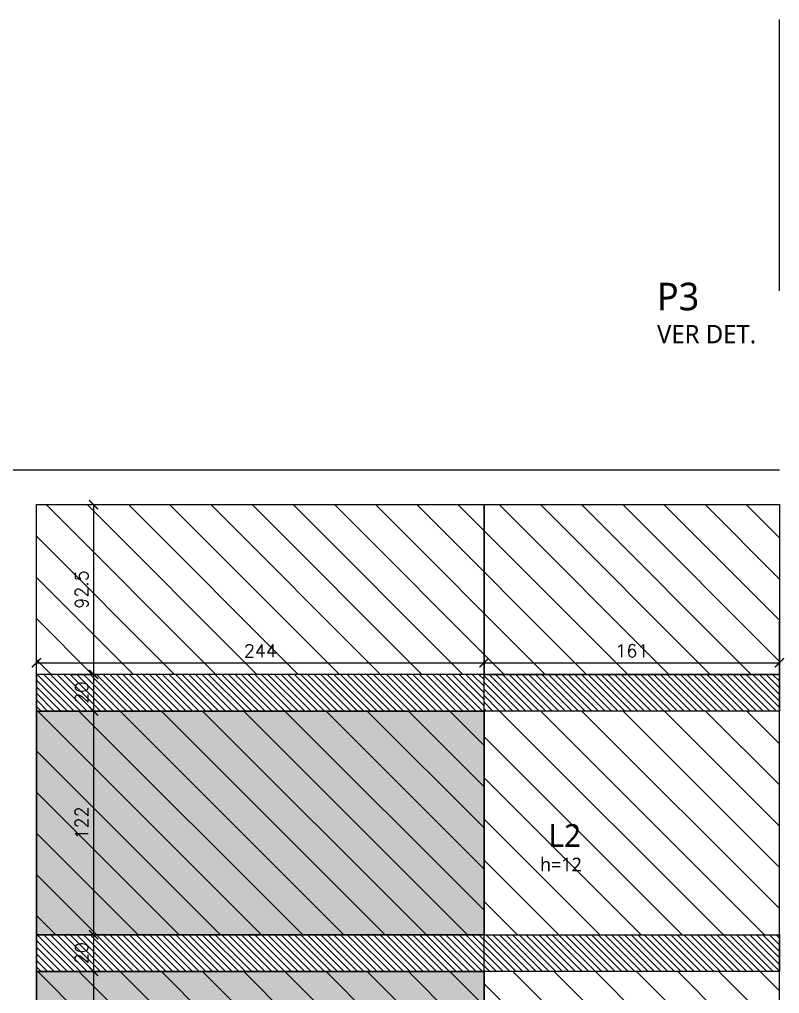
# Model space of a CAD drawing. Extents: x -32107 to -10774, y -8834 to 6017.
# Drawn here: x -30256 to -29842, y -6264 to -5733 of the extents above; entities that cross this region are included whole.
import ezdxf

# ---------------------------------------------------------------- set-up
doc = ezdxf.new("R2010")
doc.units = 0
doc.header["$PDMODE"] = 2
doc.header["$PDSIZE"] = 10
doc.layers.get('0').update_dxf_attribs({"lineweight": 13})
doc.layers.get('Defpoints').update_dxf_attribs({"lineweight": 13})
for name, color, linetype, lineweight in [('A-FLOR-IDEN', 7, 'Continuous', 9), ('S-BEAM', 7, 'Continuous', 18), ('S-COLS-IDEN', 7, 'Continuous', 9)]:
    doc.layers.add(name, color=color, linetype=linetype, lineweight=lineweight)
for name, color, linetype in [('Cota', 4, 'Continuous'), ('Faixa Reesc', 8, 'Continuous'), ('Hachura 122x244', 253, 'Continuous'), ('Painéis', 200, 'Continuous'), ('Reaproveitamento', 251, 'Continuous')]:
    doc.layers.add(name, color=color, linetype=linetype)
doc.styles.add('Gadugi', font='gadugi.ttf', dxfattribs={"height": 15})
doc.styles.add('Gadugi_2', font='gadugi.ttf', dxfattribs={"height": 0.2})
doc.styles.add('Gadugi_3', font='gadugi.ttf', dxfattribs={"height": 7.5})
doc.styles.add('Gadugi_4', font='gadugi.ttf', dxfattribs={"height": 7.5})
doc.styles.add('ROMANS', font='romans.shx')
doc.dimstyles.new('Cota Paínel', dxfattribs={"dimtxt": 7, "dimasz": 5, "dimexe": 3, "dimexo": 3, "dimgap": 3, "dimtad": 1, "dimdec": 1, "dimzin": 12, "dimdsep": 46, "dimtxsty": 'ROMANS', "dimblk": 'ARCHTICK', "dimcen": 0, "dimclrd": 4, "dimclre": 4, "dimclrt": 1, "dimadec": 1, "dimazin": 3, "dimtfac": 1, "dimtdec": 1, "dimtmove": 0, "dimatfit": 3, "dimldrblk": 'OBLIQUE', "dimfxl": 0, "dimtolj": 1, "dimtzin": 12, "dimarcsym": 0})

# ---------------------------------------------------------------- blocks, each defined once
blk = doc.blocks.new('PED_TAG_PILAR_R03 - PILAR VER DET_-2523782-PL K 100 - FORMA DO 6º PAVIMENTO')
at = {"layer": 'S-COLS-IDEN', "insert": (0.115, -0.625), "char_height": 0.2, "width": 1.37089, "attachment_point": 1, "style": 'Gadugi_2'}
blk.add_mtext('VER DET.', dxfattribs=at)
blk = doc.blocks.new('122x244')
at = {"layer": 'Hachura 122x244'}
h = blk.add_hatch(color=256, dxfattribs=at)
h.dxf.hatch_style = 2
h.paths.add_polyline_path([(-30259.5, 9300.7), (-30015.5, 9300.7), (-30015.5, 9422.7), (-30259.5, 9422.7)])
at = {"layer": 'Painéis'}
blk.add_lwpolyline([(-30259.5, 9300.7), (-30015.5, 9300.7), (-30015.5, 9422.7), (-30259.5, 9422.7)], close=True, dxfattribs=at)
blk = doc.blocks.new('_ArchTick')
at = {"color": 0, "linetype": 'ByBlock', "const_width": 0.15}
blk.add_lwpolyline([(-0.5, -0.5), (0.5, 0.5)], dxfattribs=at)
blk = doc.blocks.new('*D66')
at = {"layer": 'Cota', "color": 4, "lineweight": -2, "transparency": 16777216}
for p, q in [((-30247.21, -6086.64), (-30247.21, -6080.32)), ((-30247.21, -6083.32), (-30003.21, -6083.32)), ((-30003.21, -6086.64), (-30003.21, -6080.32))]:
    blk.add_line(p, q, dxfattribs=at)
at = {"layer": 'Defpoints', "color": 0, "transparency": 16777216}
for p in [(-30003.21, -6083.32), (-30247.21, -6089.64), (-30003.21, -6089.64)]:
    blk.add_point(p, dxfattribs=at)
at = {"layer": 'Cota', "color": 4, "lineweight": -2, "transparency": 16777216, "xscale": 5, "yscale": 5, "zscale": 5, "rotation": 180}
blk.add_blockref('_ArchTick', (-30247.21, -6083.32), dxfattribs=at)
at = {"layer": 'Cota', "color": 4, "lineweight": -2, "transparency": 16777216, "xscale": 5, "yscale": 5, "zscale": 5}
blk.add_blockref('_ArchTick', (-30003.21, -6083.32), dxfattribs=at)
at = {"layer": 'Cota', "color": 1, "transparency": 16777216, "insert": (-30125.21, -6076.82), "char_height": 7, "attachment_point": 5, "style": 'ROMANS'}
blk.add_mtext('\\A1;244', dxfattribs=at)
blk = doc.blocks.new('_OBLIQUE')
at = {"color": 0, "linetype": 'ByBlock', "lineweight": -2}
for p, q in [((0, 0), (-1, 0)), ((-0.5, -0.5), (0.5, 0.5))]:
    blk.add_line(p, q, dxfattribs=at)
blk = doc.blocks.new('*D67')
at = {"layer": 'Cota', "color": 4, "lineweight": -2, "transparency": 16777216}
for p, q in [((-30003.21, -6086.64), (-30003.21, -6080.32)), ((-30003.21, -6083.32), (-29842.21, -6083.32)), ((-29842.21, -6086.64), (-29842.21, -6080.32))]:
    blk.add_line(p, q, dxfattribs=at)
at = {"layer": 'Defpoints', "color": 0, "transparency": 16777216}
for p in [(-29842.21, -6083.32), (-30003.21, -6089.64), (-29842.21, -6089.64)]:
    blk.add_point(p, dxfattribs=at)
at = {"layer": 'Cota', "color": 4, "lineweight": -2, "transparency": 16777216, "xscale": 5, "yscale": 5, "zscale": 5, "rotation": 180}
blk.add_blockref('_ArchTick', (-30003.21, -6083.32), dxfattribs=at)
at = {"layer": 'Cota', "color": 4, "lineweight": -2, "transparency": 16777216, "xscale": 5, "yscale": 5, "zscale": 5}
blk.add_blockref('_ArchTick', (-29842.21, -6083.32), dxfattribs=at)
at = {"layer": 'Cota', "color": 1, "transparency": 16777216, "insert": (-29922.71, -6076.82), "char_height": 7, "attachment_point": 5, "style": 'ROMANS'}
blk.add_mtext('\\A1;161', dxfattribs=at)
blk = doc.blocks.new('*D68')
at = {"layer": 'Cota', "color": 4, "lineweight": -2, "transparency": 16777216}
for p, q in [((-30228.15, -5997.14), (-30213.09, -5997.14)), ((-30216.09, -5997.14), (-30216.09, -6089.64)), ((-30228.15, -6089.64), (-30213.09, -6089.64))]:
    blk.add_line(p, q, dxfattribs=at)
at = {"layer": 'Defpoints', "color": 0, "transparency": 16777216}
for p in [(-30231.15, -5997.14), (-30231.15, -6089.64), (-30216.09, -6089.64)]:
    blk.add_point(p, dxfattribs=at)
at = {"layer": 'Cota', "color": 4, "lineweight": -2, "transparency": 16777216, "xscale": 5, "yscale": 5, "zscale": 5}
for p, rotation in [((-30216.09, -5997.14), 90), ((-30216.09, -6089.64), 270)]:
    blk.add_blockref('_ArchTick', p, dxfattribs=dict(at, rotation=rotation))
at = {"layer": 'Cota', "color": 1, "transparency": 16777216, "insert": (-30222.59, -6043.39), "char_height": 7, "attachment_point": 5, "rotation": 90, "style": 'ROMANS'}
blk.add_mtext('\\A1;92.5', dxfattribs=at)
blk = doc.blocks.new('*D69')
at = {"layer": 'Cota', "color": 4, "lineweight": -2, "transparency": 16777216}
for p, q in [((-30228.15, -6089.64), (-30213.09, -6089.64)), ((-30216.09, -6089.64), (-30216.09, -6109.64)), ((-30222.9, -6109.64), (-30213.09, -6109.64))]:
    blk.add_line(p, q, dxfattribs=at)
at = {"layer": 'Defpoints', "color": 0, "transparency": 16777216}
for p in [(-30231.15, -6089.64), (-30225.9, -6109.64), (-30216.09, -6109.64)]:
    blk.add_point(p, dxfattribs=at)
at = {"layer": 'Cota', "color": 4, "lineweight": -2, "transparency": 16777216, "xscale": 5, "yscale": 5, "zscale": 5}
for p, rotation in [((-30216.09, -6089.64), 90), ((-30216.09, -6109.64), 270)]:
    blk.add_blockref('_ArchTick', p, dxfattribs=dict(at, rotation=rotation))
at = {"layer": 'Cota', "color": 1, "transparency": 16777216, "insert": (-30222.59, -6099.64), "char_height": 7, "attachment_point": 5, "rotation": 90, "style": 'ROMANS'}
blk.add_mtext('\\A1;20', dxfattribs=at)
blk = doc.blocks.new('*D70')
at = {"layer": 'Cota', "color": 4, "lineweight": -2, "transparency": 16777216}
for p, q in [((-30222.9, -6109.64), (-30213.09, -6109.64)), ((-30216.09, -6109.64), (-30216.09, -6231.64)), ((-30222.9, -6231.64), (-30213.09, -6231.64))]:
    blk.add_line(p, q, dxfattribs=at)
at = {"layer": 'Defpoints', "color": 0, "transparency": 16777216}
for p in [(-30225.9, -6109.64), (-30225.9, -6231.64), (-30216.09, -6231.64)]:
    blk.add_point(p, dxfattribs=at)
at = {"layer": 'Cota', "color": 4, "lineweight": -2, "transparency": 16777216, "xscale": 5, "yscale": 5, "zscale": 5}
for p, rotation in [((-30216.09, -6109.64), 90), ((-30216.09, -6231.64), 270)]:
    blk.add_blockref('_ArchTick', p, dxfattribs=dict(at, rotation=rotation))
at = {"layer": 'Cota', "color": 1, "transparency": 16777216, "insert": (-30222.59, -6170.64), "char_height": 7, "attachment_point": 5, "rotation": 90, "style": 'ROMANS'}
blk.add_mtext('\\A1;122', dxfattribs=at)
blk = doc.blocks.new('*D71')
at = {"layer": 'Cota', "color": 4, "lineweight": -2, "transparency": 16777216}
for p, q in [((-30222.9, -6231.64), (-30213.09, -6231.64)), ((-30216.09, -6231.64), (-30216.09, -6251.64)), ((-30219.9, -6251.64), (-30213.09, -6251.64))]:
    blk.add_line(p, q, dxfattribs=at)
at = {"layer": 'Defpoints', "color": 0, "transparency": 16777216}
for p in [(-30225.9, -6231.64), (-30222.9, -6251.64), (-30216.09, -6251.64)]:
    blk.add_point(p, dxfattribs=at)
at = {"layer": 'Cota', "color": 4, "lineweight": -2, "transparency": 16777216, "xscale": 5, "yscale": 5, "zscale": 5}
for p, rotation in [((-30216.09, -6231.64), 90), ((-30216.09, -6251.64), 270)]:
    blk.add_blockref('_ArchTick', p, dxfattribs=dict(at, rotation=rotation))
at = {"layer": 'Cota', "color": 1, "transparency": 16777216, "insert": (-30222.59, -6241.64), "char_height": 7, "attachment_point": 5, "rotation": 90, "style": 'ROMANS'}
blk.add_mtext('\\A1;20', dxfattribs=at)
blk = doc.blocks.new('*D72')
at = {"layer": 'Cota', "color": 4, "lineweight": -2, "transparency": 16777216}
for p, q in [((-30219.9, -6251.64), (-30213.09, -6251.64)), ((-30216.09, -6251.64), (-30216.09, -6373.64)), ((-30219.9, -6373.64), (-30213.09, -6373.64))]:
    blk.add_line(p, q, dxfattribs=at)
at = {"layer": 'Defpoints', "color": 0, "transparency": 16777216}
for p in [(-30222.9, -6251.64), (-30222.9, -6373.64), (-30216.09, -6373.64)]:
    blk.add_point(p, dxfattribs=at)
at = {"layer": 'Cota', "color": 4, "lineweight": -2, "transparency": 16777216, "xscale": 5, "yscale": 5, "zscale": 5}
for p, rotation in [((-30216.09, -6251.64), 90), ((-30216.09, -6373.64), 270)]:
    blk.add_blockref('_ArchTick', p, dxfattribs=dict(at, rotation=rotation))
at = {"layer": 'Cota', "color": 1, "transparency": 16777216, "insert": (-30222.59, -6312.64), "char_height": 7, "attachment_point": 5, "rotation": 90, "style": 'ROMANS'}
blk.add_mtext('\\A1;122', dxfattribs=at)

msp = doc.modelspace()

# ---------------------------------------------------------------- hatches: boundary and pattern name
at = {"layer": 'Faixa Reesc'}
h = msp.add_hatch(dxfattribs=at)
h.set_pattern_fill('ANSI31', color=256, scale=0.8, angle=90)
h.set_pattern_definition([(135, (502.3505, -9783.0464), (-1.79605122, -1.79605122), [])])
h.paths.add_polyline_path([(-30003.21, -6089.64), (-30247.21, -6089.64), (-30247.21, -6109.64), (-30003.21, -6109.64)])
h = msp.add_hatch(dxfattribs=at)
h.set_pattern_fill('ANSI31', color=256, scale=0.8, angle=90)
h.set_pattern_definition([(135, (47.0113, -948.8514), (-1.79605122, -1.79605122), [])])
h.paths.add_polyline_path([(-29842.21, -6089.64), (-30003.21, -6089.64), (-30003.21, -6109.64), (-29842.21, -6109.64)])
h.paths.add_polyline_path([(-29842.21, -6231.64), (-30003.21, -6231.64), (-30003.21, -6251.64), (-29842.21, -6251.64)])
h = msp.add_hatch(dxfattribs=at)
h.set_pattern_fill('ANSI31', color=256, scale=0.8, angle=90)
h.set_pattern_definition([(135, (502.3505, -9925.0464), (-1.79605122, -1.79605122), [])])
h.paths.add_polyline_path([(-30003.21, -6231.64), (-30247.21, -6231.64), (-30247.21, -6251.64), (-30003.21, -6251.64)])
at = {"layer": 'Reaproveitamento'}
h = msp.add_hatch(dxfattribs=at)
h.set_pattern_fill('ANSI31', color=256, scale=5, angle=90)
h.set_pattern_definition([(135, (47.011, -948.851), (-11.22532, -11.22532), [])])
h.paths.add_polyline_path([(-29842.21, -5997.14), (-30003.21, -5997.14), (-30003.21, -6089.64), (-29842.21, -6089.64)])
h.paths.add_polyline_path([(-30003.21, -5997.14), (-30247.21, -5997.14), (-30247.21, -6089.64), (-30003.21, -6089.64)])
h.paths.add_polyline_path([(-29842.21, -6109.64), (-30003.21, -6109.64), (-30003.21, -6231.64), (-29842.21, -6231.64)])
h.paths.add_polyline_path([(-29842.21, -6251.64), (-30003.21, -6251.64), (-30003.21, -6373.64), (-29842.21, -6373.64)])
h.paths.add_polyline_path([(-29855.33, -6368.5), (-29855.33, -6324.6), (-29891.33, -6324.6), (-29891.33, -6368.5)], flags=24)
h.paths.add_polyline_path([(-29841.74, -6368.6), (-29841.74, -6310.73), (-29865.74, -6310.73), (-29865.74, -6368.6)], flags=9)
h = msp.add_hatch(dxfattribs=at)
h.set_pattern_fill('ANSI31', color=256, scale=5, angle=90)
h.set_pattern_definition([(135, (502.35, -9783.046), (-11.22532, -11.22532), [])])
h.paths.add_polyline_path([(-30003.21, -6109.64), (-30247.21, -6109.64), (-30247.21, -6231.64), (-30003.21, -6231.64)])
h = msp.add_hatch(dxfattribs=at)
h.set_pattern_fill('ANSI31', color=256, scale=5, angle=90)
h.set_pattern_definition([(135, (502.35, -9925.046), (-11.22532, -11.22532), [])])
h.paths.add_polyline_path([(-30003.21, -6251.64), (-30247.21, -6251.64), (-30247.21, -6373.64), (-30003.21, -6373.64)])

# ---------------------------------------------------------------- linework, layer by layer
at = {"layer": 'Painéis'}
for points in [[(-30003.21, -6089.64), (-30247.21, -6089.64), (-30247.21, -5997.14), (-30003.21, -5997.14)], [(-29842.21, -6089.64), (-30003.21, -6089.64), (-30003.21, -5997.14), (-29842.21, -5997.14)], [(-30247.21, -6109.64), (-30003.21, -6109.64), (-30003.21, -6089.64), (-30247.21, -6089.64)], [(-29842.21, -6109.64), (-30003.21, -6109.64), (-30003.21, -6089.64), (-29842.21, -6089.64)], [(-29842.21, -6109.64), (-30003.21, -6109.64), (-30003.21, -6231.64), (-29842.21, -6231.64)], [(-30247.21, -6251.64), (-30003.21, -6251.64), (-30003.21, -6231.64), (-30247.21, -6231.64)], [(-29842.21, -6251.64), (-30003.21, -6251.64), (-30003.21, -6231.64), (-29842.21, -6231.64)], [(-29842.21, -6251.64), (-30003.21, -6251.64), (-30003.21, -6373.64), (-29842.21, -6373.64)]]:
    msp.add_lwpolyline(points, close=True, dxfattribs=at)
at = {"layer": 'S-BEAM', "lineweight": 25}
for p, q in [((-29842.21, -5880.64), (-29842.21, -5732.64)), ((-30667.71, -5978.14), (-29842.21, -5978.14)), ((-30247.21, -6373.64), (-30247.21, -5997.14)), ((-30247.21, -5997.14), (-29842.21, -5997.14)), ((-29842.21, -6373.64), (-29842.21, -6060.64))]:
    msp.add_line(p, q, dxfattribs=at)

# ---------------------------------------------------------------- block references
at = {"layer": 'Reaproveitamento'}
for p in [(12.29, -15532.34), (12.29, -15674.34)]:
    msp.add_blockref('122x244', p, dxfattribs=at)
at = {"layer": 'S-COLS-IDEN', "xscale": 49.99999999999998, "yscale": 49.99999999999998, "zscale": 49.99999999999998}
msp.add_blockref('PED_TAG_PILAR_R03 - PILAR VER DET_-2523782-PL K 100 - FORMA DO 6º PAVIMENTO', (-29914.72, -5867.92), dxfattribs=at)

# ---------------------------------------------------------------- texts
at = {"layer": 'A-FLOR-IDEN', "attachment_point": 1}
for s, insert, char_height, width, style in [('L2', (-29968.24, -6171.3), 12.5, 21.6456, 'Gadugi_4'), ('h=12', (-29972.75, -6189.59), 7.5, 29.6624, 'Gadugi_3')]:
    msp.add_mtext(s, dxfattribs=dict(at, insert=insert, char_height=char_height, width=width, style=style))
at = {"layer": 'S-COLS-IDEN', "insert": (-29908.98, -5876.15), "char_height": 15, "width": 28.4599, "attachment_point": 1, "style": 'Gadugi'}
msp.add_mtext('P3', dxfattribs=at)

# ---------------------------------------------------------------- dimensions: what is measured, and where the dimension line sits
at = {"layer": 'Cota'}
for base, p1, p2, override, picture, middle in [((-30216.09, -6089.64), (-30231.15, -5997.14), (-30231.15, -6089.64), {"dimarcsym": 2}, '*D68', (-30222.59, -6043.39)), ((-30216.09, -6109.64), (-30231.15, -6089.64), (-30225.9, -6109.64), {"dimtmove": 1, "dimarcsym": 2}, '*D69', (-30222.59, -6099.64)), ((-30216.09, -6231.64), (-30225.9, -6109.64), (-30225.9, -6231.64), {"dimtmove": 1, "dimarcsym": 2}, '*D70', (-30222.59, -6170.64)), ((-30216.09, -6251.64), (-30225.9, -6231.64), (-30222.9, -6251.64), {"dimtmove": 1, "dimarcsym": 2}, '*D71', (-30222.59, -6241.64)), ((-30216.09, -6373.64), (-30222.9, -6251.64), (-30222.9, -6373.64), {"dimtmove": 1, "dimarcsym": 2}, '*D72', (-30222.59, -6312.64))]:
    dim = msp.add_linear_dim(base=base, p1=p1, p2=p2, angle=90, dimstyle='Cota Paínel', override=override, dxfattribs=at)
    dim.commit()
    dim.dimension.update_dxf_attribs({"geometry": picture, "text_midpoint": middle})
for base, p1, p2, override, picture, middle in [((-30003.21, -6083.32), (-30247.21, -6089.64), (-30003.21, -6089.64), {"dimarcsym": 2}, '*D66', (-30125.21, -6076.82)), ((-29842.21, -6083.32), (-30003.21, -6089.64), (-29842.21, -6089.64), {"dimtmove": 1, "dimarcsym": 2}, '*D67', (-29922.71, -6076.82))]:
    dim = msp.add_linear_dim(base=base, p1=p1, p2=p2, dimstyle='Cota Paínel', override=override, dxfattribs=at)
    dim.commit()
    dim.dimension.update_dxf_attribs({"geometry": picture, "text_midpoint": middle})

doc.saveas('drawing.dxf')
